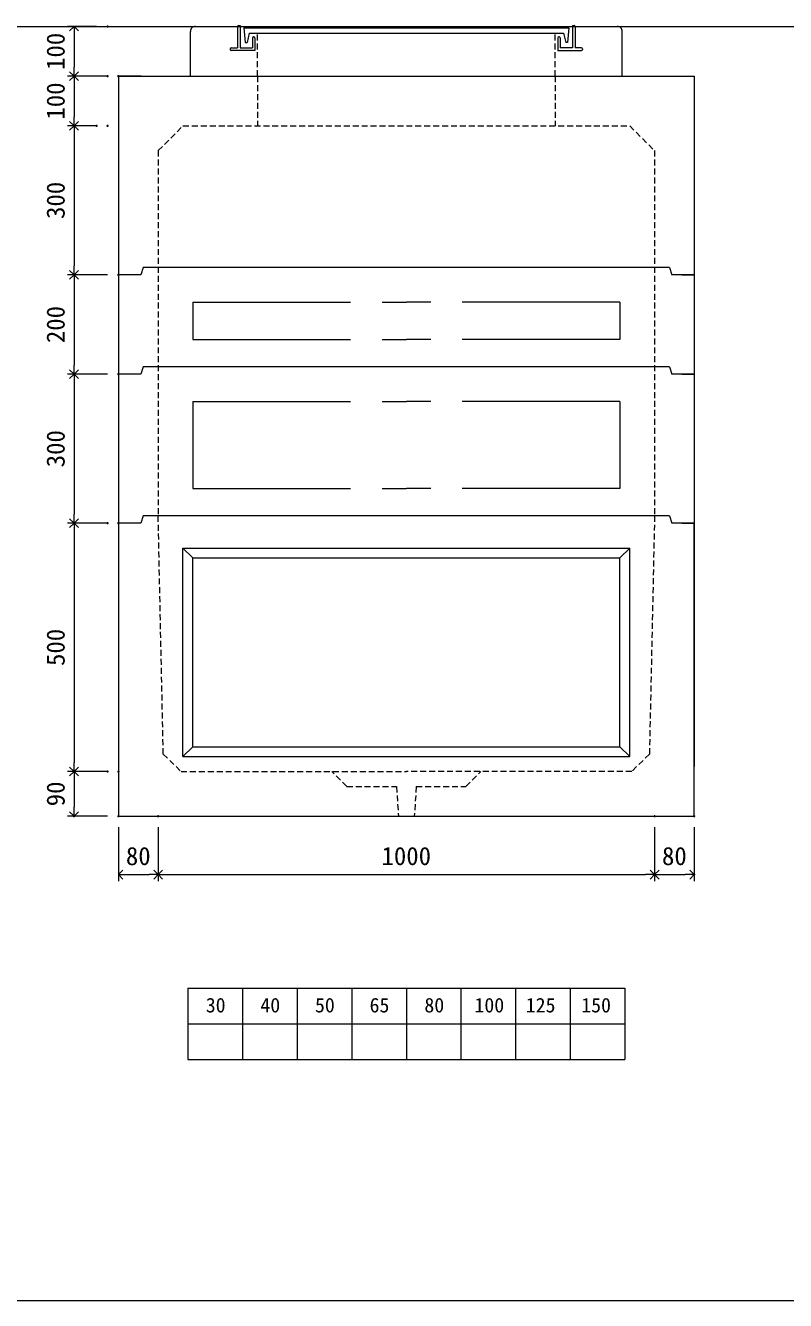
# Model space of a CAD drawing. Units: millimetres, scale not verified. Extents: x -4890 to 18490, y -2317 to 2317.
# Drawn here: x 1828 to 3359, y -1958 to 609 of the extents above; entities that cross this region are included whole.
import ezdxf
from ezdxf.enums import TextEntityAlignment as Align

# ---------------------------------------------------------------- set-up
doc = ezdxf.new("R2010")
doc.units = ezdxf.units.MM
doc.header["$LTSCALE"] = 10
doc.header["$PDMODE"] = 32
doc.header["$PDSIZE"] = 2
doc.linetypes.add('DASHED1', pattern=[1.8, 1.2, -0.6])
doc.linetypes.add('USER2', pattern=[50.8, 31.75, -6.35, 6.35, -6.35])
doc.layers.add('0-1_Defpoints', color=7, linetype='Continuous')
for name, color, linetype, lineweight in [('0-2_waku', 7, 'Continuous', 18), ('0-3_gaikei', 7, 'Continuous', 18), ('0-4_kakure', 7, 'DASHED1', 5), ('0-5_sunpou', 7, 'Continuous', 5), ('0-9_uchigawa', 6, 'Continuous', 18), ('0-B_futa', 3, 'Continuous', 18), ('0-C_GL', 4, 'Continuous', 18), ('0-E_文字１', 7, 'Continuous', 18), ('1-3_uchigawa2', 6, 'USER2', 18)]:
    doc.layers.add(name, color=color, linetype=linetype, lineweight=lineweight)
doc.styles.add('ＭＳ ゴシック', font='')
doc.styles.get('ＭＳ ゴシック').set_extended_font_data('MS Gothic')

# ---------------------------------------------------------------- blocks, each defined once
blk = doc.blocks.new('_Open90')
at = {"layer": '0-5_sunpou'}
blk.add_line((0, 0), (-1, 0), dxfattribs=at)
blk.add_lwpolyline([(-0.5, 0.5), (0, 0), (-0.5, -0.5)], dxfattribs=at)
blk = doc.blocks.new('D44')
at = {"layer": '0-1_Defpoints'}
for p in [(3462.32, 1204.36), (3542.32, 1204.36), (3542.32, 1086.94)]:
    blk.add_point(p, dxfattribs=at)
at = {"layer": '0-5_sunpou'}
for p, q in [((3462.32, 1182.36), (3462.32, 1073.94)), ((3542.32, 1182.36), (3542.32, 1073.94)), ((3480.32, 1086.94), (3524.32, 1086.94))]:
    blk.add_line(p, q, dxfattribs=at)
at = {"layer": '0-5_sunpou', "xscale": 18, "yscale": 18, "rotation": 180}
blk.add_blockref('_Open90', (3462.32, 1086.94), dxfattribs=at)
at = {"layer": '0-5_sunpou', "xscale": 18, "yscale": 18}
blk.add_blockref('_Open90', (3542.32, 1086.94), dxfattribs=at)
at = {"layer": '0-5_sunpou', "style": 'ＭＳ ゴシック'}
blk.add_text('80', height=36.66, dxfattribs=at).set_placement((3477.32, 1094.94), align=Align.BOTTOM_LEFT)
blk = doc.blocks.new('D45')
at = {"layer": '0-1_Defpoints'}
for p in [(3542.32, 1204.36), (4542.32, 1204.36), (4542.32, 1086.94)]:
    blk.add_point(p, dxfattribs=at)
at = {"layer": '0-5_sunpou'}
for p, q in [((3542.32, 1182.36), (3542.32, 1073.94)), ((4542.32, 1182.36), (4542.32, 1073.94)), ((3560.32, 1086.94), (4524.32, 1086.94))]:
    blk.add_line(p, q, dxfattribs=at)
at = {"layer": '0-5_sunpou', "xscale": 18, "yscale": 18, "rotation": 180}
blk.add_blockref('_Open90', (3542.32, 1086.94), dxfattribs=at)
at = {"layer": '0-5_sunpou', "xscale": 18, "yscale": 18}
blk.add_blockref('_Open90', (4542.32, 1086.94), dxfattribs=at)
at = {"layer": '0-5_sunpou', "style": 'ＭＳ ゴシック'}
blk.add_text('1000', height=36.66, dxfattribs=at).set_placement((3992.32, 1094.94), align=Align.BOTTOM_LEFT)
blk = doc.blocks.new('D46')
at = {"layer": '0-1_Defpoints'}
for p in [(4542.32, 1204.36), (4622.32, 1204.36), (4622.32, 1086.94)]:
    blk.add_point(p, dxfattribs=at)
at = {"layer": '0-5_sunpou'}
for p, q in [((4542.32, 1182.36), (4542.32, 1073.94)), ((4622.32, 1182.36), (4622.32, 1073.94)), ((4560.32, 1086.94), (4604.32, 1086.94))]:
    blk.add_line(p, q, dxfattribs=at)
at = {"layer": '0-5_sunpou', "xscale": 18, "yscale": 18, "rotation": 180}
blk.add_blockref('_Open90', (4542.32, 1086.94), dxfattribs=at)
at = {"layer": '0-5_sunpou', "xscale": 18, "yscale": 18}
blk.add_blockref('_Open90', (4622.32, 1086.94), dxfattribs=at)
at = {"layer": '0-5_sunpou', "style": 'ＭＳ ゴシック'}
blk.add_text('80', height=36.66, dxfattribs=at).set_placement((4557.32, 1094.94), align=Align.BOTTOM_LEFT)
blk = doc.blocks.new('D47')
at = {"layer": '0-1_Defpoints'}
for p in [(3462.32, 1294.36), (3373, 1204.36), (3462.32, 1204.36)]:
    blk.add_point(p, dxfattribs=at)
at = {"layer": '0-5_sunpou'}
for p, q in [((3440.32, 1294.36), (3360, 1294.36)), ((3373, 1276.36), (3373, 1222.36)), ((3440.32, 1204.36), (3360, 1204.36))]:
    blk.add_line(p, q, dxfattribs=at)
at = {"layer": '0-5_sunpou', "xscale": 18, "yscale": 18}
for p, rotation in [((3373, 1294.36), 90), ((3373, 1204.36), 270)]:
    blk.add_blockref('_Open90', p, dxfattribs=dict(at, rotation=rotation))
at = {"layer": '0-5_sunpou', "style": 'ＭＳ ゴシック'}
blk.add_text('90', height=36.66, rotation=90, dxfattribs=at).set_placement((3365, 1224.36), align=Align.BOTTOM_LEFT)
blk = doc.blocks.new('D48')
at = {"layer": '0-1_Defpoints'}
for p in [(3462.32, 1794.36), (3373, 1294.36), (3440.32, 1294.36)]:
    blk.add_point(p, dxfattribs=at)
at = {"layer": '0-5_sunpou'}
for p, q in [((3440.32, 1794.36), (3360, 1794.36)), ((3373, 1776.36), (3373, 1312.36)), ((3418.32, 1294.36), (3360, 1294.36))]:
    blk.add_line(p, q, dxfattribs=at)
at = {"layer": '0-5_sunpou', "xscale": 18, "yscale": 18}
for p, rotation in [((3373, 1794.36), 90), ((3373, 1294.36), 270)]:
    blk.add_blockref('_Open90', p, dxfattribs=dict(at, rotation=rotation))
at = {"layer": '0-5_sunpou', "style": 'ＭＳ ゴシック'}
blk.add_text('500', height=36.66, rotation=90, dxfattribs=at).set_placement((3365, 1506.86), align=Align.BOTTOM_LEFT)
blk = doc.blocks.new('D49')
at = {"layer": '0-1_Defpoints'}
for p in [(3440.32, 2794.36), (3373, 2694.36), (3462.32, 2694.36)]:
    blk.add_point(p, dxfattribs=at)
at = {"layer": '0-5_sunpou'}
for p, q in [((3418.32, 2794.36), (3360, 2794.36)), ((3373, 2776.36), (3373, 2712.36)), ((3440.32, 2694.36), (3360, 2694.36))]:
    blk.add_line(p, q, dxfattribs=at)
at = {"layer": '0-5_sunpou', "xscale": 18, "yscale": 18}
for p, rotation in [((3373, 2794.36), 90), ((3373, 2694.36), 270)]:
    blk.add_blockref('_Open90', p, dxfattribs=dict(at, rotation=rotation))
at = {"layer": '0-5_sunpou', "style": 'ＭＳ ゴシック'}
blk.add_text('100', height=36.66, rotation=90, dxfattribs=at).set_placement((3365, 2706.86), align=Align.BOTTOM_LEFT)
blk = doc.blocks.new('D50')
at = {"layer": '0-1_Defpoints'}
for p in [(3440.32, 2694.36), (3373, 2594.36), (3440.32, 2594.36)]:
    blk.add_point(p, dxfattribs=at)
at = {"layer": '0-5_sunpou'}
for p, q in [((3418.32, 2694.36), (3360, 2694.36)), ((3373, 2676.36), (3373, 2612.36)), ((3418.32, 2594.36), (3360, 2594.36))]:
    blk.add_line(p, q, dxfattribs=at)
at = {"layer": '0-5_sunpou', "xscale": 18, "yscale": 18}
for p, rotation in [((3373, 2694.36), 90), ((3373, 2594.36), 270)]:
    blk.add_blockref('_Open90', p, dxfattribs=dict(at, rotation=rotation))
at = {"layer": '0-5_sunpou', "style": 'ＭＳ ゴシック'}
blk.add_text('100', height=36.66, rotation=90, dxfattribs=at).set_placement((3365, 2606.86), align=Align.BOTTOM_LEFT)
blk = doc.blocks.new('D51')
at = {"layer": '0-1_Defpoints'}
for p in [(3418.32, 2594.36), (3373, 2294.36), (3462.32, 2294.36)]:
    blk.add_point(p, dxfattribs=at)
at = {"layer": '0-5_sunpou'}
for p, q in [((3396.32, 2594.36), (3360, 2594.36)), ((3373, 2576.36), (3373, 2312.36)), ((3440.32, 2294.36), (3360, 2294.36))]:
    blk.add_line(p, q, dxfattribs=at)
at = {"layer": '0-5_sunpou', "xscale": 18, "yscale": 18}
for p, rotation in [((3373, 2594.36), 90), ((3373, 2294.36), 270)]:
    blk.add_blockref('_Open90', p, dxfattribs=dict(at, rotation=rotation))
at = {"layer": '0-5_sunpou', "style": 'ＭＳ ゴシック'}
blk.add_text('300', height=36.66, rotation=90, dxfattribs=at).set_placement((3365, 2406.86), align=Align.BOTTOM_LEFT)
blk = doc.blocks.new('D52')
at = {"layer": '0-1_Defpoints'}
for p in [(3462.32, 2294.36), (3373, 2094.36), (3462.32, 2094.36)]:
    blk.add_point(p, dxfattribs=at)
at = {"layer": '0-5_sunpou'}
for p, q in [((3440.32, 2294.36), (3360, 2294.36)), ((3373, 2276.36), (3373, 2112.36)), ((3440.32, 2094.36), (3360, 2094.36))]:
    blk.add_line(p, q, dxfattribs=at)
at = {"layer": '0-5_sunpou', "xscale": 18, "yscale": 18}
for p, rotation in [((3373, 2294.36), 90), ((3373, 2094.36), 270)]:
    blk.add_blockref('_Open90', p, dxfattribs=dict(at, rotation=rotation))
at = {"layer": '0-5_sunpou', "style": 'ＭＳ ゴシック'}
blk.add_text('200', height=36.66, rotation=90, dxfattribs=at).set_placement((3365, 2156.86), align=Align.BOTTOM_LEFT)
blk = doc.blocks.new('D53')
at = {"layer": '0-1_Defpoints'}
for p in [(3462.32, 2094.36), (3373, 1794.36), (3440.32, 1794.36)]:
    blk.add_point(p, dxfattribs=at)
at = {"layer": '0-5_sunpou'}
for p, q in [((3440.32, 2094.36), (3360, 2094.36)), ((3373, 2076.36), (3373, 1812.36)), ((3418.32, 1794.36), (3360, 1794.36))]:
    blk.add_line(p, q, dxfattribs=at)
at = {"layer": '0-5_sunpou', "xscale": 18, "yscale": 18}
for p, rotation in [((3373, 2094.36), 90), ((3373, 1794.36), 270)]:
    blk.add_blockref('_Open90', p, dxfattribs=dict(at, rotation=rotation))
at = {"layer": '0-5_sunpou', "style": 'ＭＳ ゴシック'}
blk.add_text('300', height=36.66, rotation=90, dxfattribs=at).set_placement((3365, 1906.86), align=Align.BOTTOM_LEFT)

msp = doc.modelspace()

# ---------------------------------------------------------------- linework, layer by layer
at = {"layer": '0-2_waku'}
for p, q in [((2155, -1328.87), (2155, -1472.87)), ((2155, -1328.87), (2155, -1472.87)), ((2155, -1328.87), (2155, -1472.87)), ((2155, -1328.87), (2155, -1472.87)), ((2155, -1328.87), (3035, -1328.87)), ((2265, -1328.87), (2265, -1472.87)), ((2375, -1328.87), (2375, -1472.87)), ((2375, -1328.87), (2375, -1472.87)), ((2485, -1328.87), (2485, -1472.87)), ((2595, -1328.87), (2595, -1472.87)), ((2705, -1328.87), (2705, -1472.87)), ((2815, -1328.87), (2815, -1472.87)), ((2925, -1328.87), (2925, -1472.87)), ((3035, -1328.87), (3035, -1472.87)), ((2155, -1400.87), (3035, -1400.87)), ((2155, -1472.87), (3035, -1472.87)), ((-1230, -1957.87), (4890, -1957.87)), ((-1230, -1957.87), (4890, -1957.87))]:
    msp.add_line(p, q, dxfattribs=at)
at = {"layer": '0-3_gaikei'}
for p, q in [((2160, 507.13), (2160, 597.13)), ((2170, 607.13), (2255, 607.13)), ((2935, 607.13), (3020, 607.13)), ((3030, 507.13), (3030, 597.13)), ((2015, 507.13), (3175, 507.13)), ((2015, 507.13), (2015, -882.87)), ((2060.5, 507.13), (2015, 507.13)), ((3175, 507.13), (3175, -882.87)), ((2060, 107.13), (2015, 107.13)), ((2065, 122.13), (2060, 107.13)), ((2595, 122.13), (2065, 122.13)), ((3125, 122.13), (2595, 122.13)), ((3125, 122.13), (3130, 107.13)), ((3175, 107.13), (3130, 107.13)), ((3150, 107.13), (3175, 107.13)), ((3150, 107.13), (3175, 107.13)), ((2060, -92.87), (2015, -92.87)), ((2065, -77.87), (2060, -92.87)), ((2595, -77.87), (2065, -77.87)), ((3125, -77.87), (2595, -77.87)), ((3125, -77.87), (3130, -92.87)), ((3175, -92.87), (3130, -92.87)), ((3150, -92.87), (3175, -92.87)), ((3150, -92.87), (3175, -92.87)), ((2065, -377.87), (2060, -392.87)), ((2595, -377.87), (2065, -377.87)), ((3125, -377.87), (2595, -377.87)), ((3125, -377.87), (3130, -392.87)), ((2015, -392.87), (2015, -982.87)), ((2060, -392.87), (2015, -392.87)), ((3175, -392.87), (3130, -392.87)), ((3150, -392.87), (3175, -392.87)), ((3150, -392.87), (3175, -392.87))]:
    msp.add_line(p, q, dxfattribs=at)
msp.add_lwpolyline([(2015, -982.87), (3175, -982.87), (3175, -392.87)], dxfattribs=at)
for centre, radius, start, end in [((2169.42, 597.71), 9.44, 86.47383, 183.52617), ((3020.33, 597.46), 9.68, 358.04251, 91.95749)]:
    msp.add_arc(centre, radius, start, end, dxfattribs=at)
at = {"layer": '0-4_kakure'}
for p, q in [((2295, 507.13), (2295, 593.63)), ((2895, 507.13), (2895, 593.63)), ((2295, 507.13), (2295, 407.13)), ((2895, 507.13), (2895, 407.13)), ((2095, 357.13), (2145, 407.13)), ((2145, 407.13), (3045, 407.13)), ((3045, 407.13), (3095, 357.13)), ((2095, 357.13), (2095, -377.87)), ((3095, 357.13), (3095, -377.87)), ((2105.32, -857.87), (2095, -377.87)), ((3095, -377.87), (3084.68, -857.87)), ((2105.32, -857.87), (2141.08, -892.87)), ((3084.68, -857.87), (3048.92, -892.87)), ((2141.08, -892.87), (2595, -892.87)), ((2475, -922.87), (2445, -892.87)), ((3048.92, -892.87), (2595, -892.87)), ((2715, -922.87), (2745, -892.87)), ((2475, -922.87), (2575, -922.87)), ((2575, -922.87), (2579, -982.87)), ((2615, -922.87), (2611, -982.87)), ((2615, -922.87), (2715, -922.87))]:
    msp.add_line(p, q, dxfattribs=at)
at = {"layer": '0-9_uchigawa'}
for p, q in [((2145, -442.87), (2165, -462.87)), ((2145, -862.87), (2145, -442.87)), ((3045, -862.87), (3045, -442.87)), ((2165, -462.87), (2595, -462.87)), ((2165, -842.87), (2165, -462.87)), ((3025, -842.87), (3025, -462.87)), ((2145, -862.87), (2165, -842.87)), ((2165, -842.87), (3025, -842.87)), ((3045, -862.87), (3025, -842.87)), ((2145, -862.87), (3045, -862.87))]:
    msp.add_line(p, q, dxfattribs=at)
for points in [[(2145, -442.87), (2595, -442.87), (3045, -442.87)], [(2595, -462.87), (3025, -462.87), (3045, -442.87)]]:
    msp.add_lwpolyline(points, dxfattribs=at)
at = {"layer": '0-B_futa'}
for p, q in [((2255, 607.13), (2255, 564.13)), ((2257, 609.13), (2260, 609.13)), ((2260, 609.13), (2260, 564.13)), ((2267.81, 604.63), (2922.14, 604.63)), ((2267.81, 604.63), (2270.3, 574.63)), ((2278.33, 593.63), (2274.01, 574.63)), ((2278.33, 593.63), (2911.67, 593.63)), ((2911.67, 593.63), (2915.99, 574.63)), ((2922.14, 604.63), (2919.89, 574.63)), ((2930, 609.13), (2930, 564.13)), ((2930, 609.13), (2933, 609.13)), ((2935, 607.13), (2935, 564.13)), ((2270.3, 574.63), (2274.01, 574.63)), ((2285, 584.13), (2285, 564.13)), ((2287, 586.13), (2288, 586.13)), ((2290, 584.13), (2290, 559.13)), ((2900, 584.13), (2900, 559.13)), ((2903, 586.13), (2902, 586.13)), ((2905, 584.13), (2905, 564.13)), ((2919.89, 574.63), (2915.99, 574.63)), ((2240, 562.13), (2240, 561.13)), ((2242, 564.13), (2255, 564.13)), ((2290, 559.13), (2242, 559.13)), ((2260, 564.13), (2285, 564.13)), ((2900, 559.13), (2948, 559.13)), ((2930, 564.13), (2905, 564.13)), ((2948, 564.13), (2935, 564.13)), ((2950, 562.13), (2950, 561.13))]:
    msp.add_line(p, q, dxfattribs=at)
for centre, start, end in [((2257, 607.13), 90, 180), ((2933, 607.13), 0, 90), ((2287, 584.13), 90, 180), ((2288, 584.13), 0, 90), ((2902, 584.13), 90, 180), ((2903, 584.13), 0, 90), ((2242, 562.13), 90, 180), ((2242, 561.13), 180, 270), ((2948, 562.13), 0, 90), ((2948, 561.13), 270, 0)]:
    msp.add_arc(centre, 2, start, end, dxfattribs=at)
at = {"layer": '0-C_GL'}
for p, q in [((-1230.28, 607.13), (4889.72, 607.13)), ((-1230, 607.13), (4890, 607.13)), ((-1230, 607.13), (4890, 607.13))]:
    msp.add_line(p, q, dxfattribs=at)
at = {"layer": '1-3_uchigawa2'}
for p, q in [((2165, 52.13), (2595, 52.13)), ((2165, 52.13), (2165, -22.87)), ((3025, 52.13), (2595, 52.13)), ((3025, 52.13), (3025, -22.87)), ((2165, -22.87), (2595, -22.87)), ((3025, -22.87), (2595, -22.87)), ((2165, -147.87), (2595, -147.87)), ((2165, -147.87), (2165, -322.87)), ((3025, -147.87), (2595, -147.87)), ((3025, -147.87), (3025, -322.87)), ((2165, -322.87), (2595, -322.87)), ((3025, -322.87), (2595, -322.87))]:
    msp.add_line(p, q, dxfattribs=at)

# ---------------------------------------------------------------- block references
at = {"layer": '0-5_sunpou'}
for name in ['D49', 'D50', 'D51', 'D52', 'D53', 'D48', 'D47', 'D44', 'D45', 'D46']:
    msp.add_blockref(name, (-1447.32, -2187.23), dxfattribs=at)

# ---------------------------------------------------------------- texts
at = {"layer": '0-E_文字１', "style": 'ＭＳ ゴシック'}
for s, p in [('30', (2190.92, -1386.68)), ('40', (2300.92, -1386.68)), ('50', (2410.92, -1386.68)), ('65', (2520.92, -1386.68)), ('80', (2631.33, -1386.68)), ('100', (2732.2, -1386.68)), ('125', (2835.59, -1386.68)), ('150', (2947.36, -1386.68))]:
    msp.add_text(s, height=29.33, dxfattribs=at).set_placement(p, align=Align.BOTTOM_LEFT)

doc.saveas('drawing.dxf')
